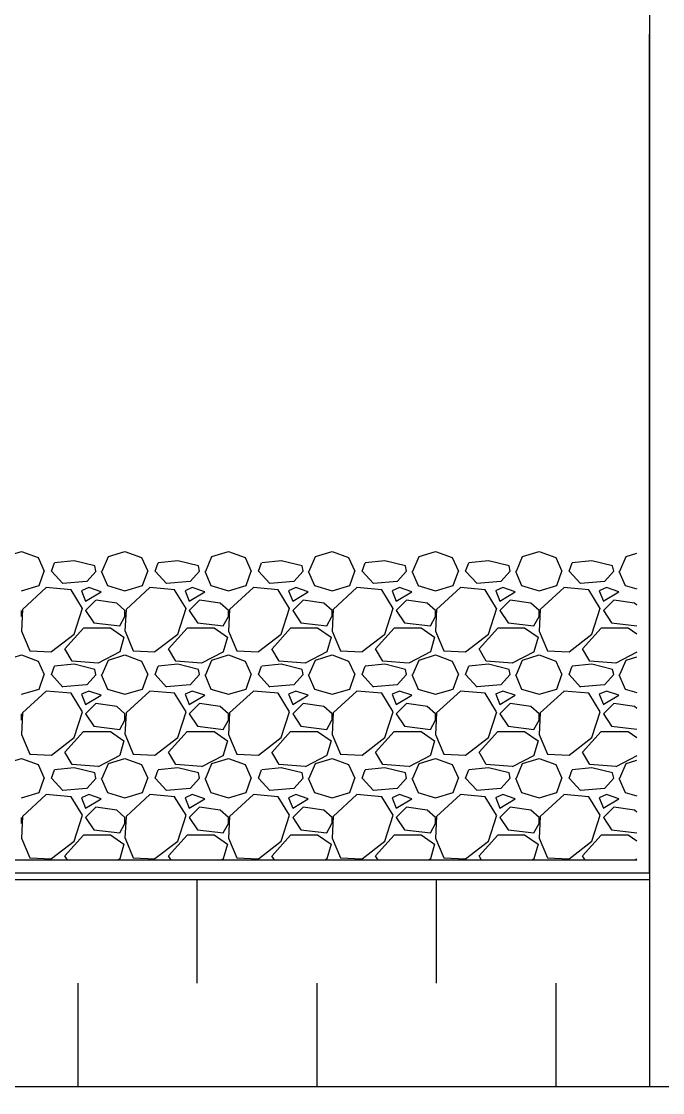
# Model space of a CAD drawing. Extents: x -30.3 to 51, y 0 to 66.
# Drawn here: x 10.56 to 13.65, y 22.64 to 27.82 of the extents above; entities that cross this region are included whole.
import ezdxf

# ---------------------------------------------------------------- set-up
doc = ezdxf.new("R2010")
doc.units = 0
doc.header["$LTSCALE"] = 1.5
doc.header["$MEASUREMENT"] = 0
doc.layers.add('STRUCTURE', color=252, linetype='CONTINUOUS')

msp = doc.modelspace()

# ---------------------------------------------------------------- hatches: boundary and pattern name
at = {"layer": 'STRUCTURE', "linetype": 'CONTINUOUS'}
h = msp.add_hatch(dxfattribs=at)
h.set_pattern_fill('AR-CONC', color=256, scale=0.5, style=0)
h.set_pattern_definition([(50, (49.683, 10.8012), (3.5863, -0.31376), [0.375, -4.125]), (355, (49.683, 10.801), (-0.69376, 3.76096), [0.3, -3.3]), (100.451, (49.9818, 10.775), (2.89255, 3.4472), [0.3187, -3.5057]), (46.184, (49.683, 11.801), (5.3362, -0.8276), [0.5625, -6.1875]), (96.636, (50.1276, 11.732), (4.6733, 4.8706), [0.47805, -5.25856]), (351.184, (49.683, 11.801), (4.6733, 4.8706), [0.45, -4.95]), (21, (50.183, 11.5512), (2.98454, -2.0131), [0.375, -4.125]), (326, (50.183, 11.551), (1.21658, 3.62575), [0.3, -3.3]), (71.451, (50.4316, 11.3834), (4.2011, 1.61265), [0.3187, -3.5057]), (37.5, (49.6829, 10.8012), (0.0608, 1.66447), [0, -3.26, 0, -3.35, 0, -3.3125]), (7.5, (49.683, 10.8012), (1.31535, 1.97206), [0, -1.91, 0, -3.185, 0, -1.2625]), (327.5, (48.5679, 10.8012), (2.669112, -0.112774), [0, -1.25, 0, -3.9, 0, -5.175]), (317.5, (48.068, 10.8012), (2.91593, 0.50052), [0, -1.625, 0, -2.59, 0, -3.675])])
h.paths.add_polyline_path([(16.8387, 19.151), (17.3387, 19.151), (17.3387, 16.6704), (20.5887, 16.6704), (20.5887, 22.6704), (17.3387, 22.6704), (17.3387, 20.1898), (16.8387, 20.1898), (16.8387, 22.6704), (7.9405, 22.6704), (7.9405, 20.3624), (8.8143, 19.9594), (7.0838, 19.5155), (7.9405, 19.1202), (7.9405, 16.6704), (16.8387, 16.6704)])

# ---------------------------------------------------------------- linework, layer by layer
at = {"layer": 'STRUCTURE', "color": 7, "linetype": 'CONTINUOUS'}
for p, q in [((13.5887, 30.5871), (13.5887, 23.7017)), ((13.5887, 23.7017), (7.9405, 23.7017))]:
    msp.add_line(p, q, dxfattribs=at)
at = {"layer": 'STRUCTURE'}
for p, q in [((13.5887, 23.7017), (13.5887, 27.7537)), ((13.5887, 24.1704), (13.5887, 22.6704)), ((13.5262, 23.7642), (7.9405, 23.7642)), ((13.5887, 23.7017), (7.9405, 23.7017)), ((7.9405, 23.6704), (13.5887, 23.6704)), ((7.9405, 22.6704), (20.5887, 22.6704))]:
    msp.add_line(p, q, dxfattribs=at)
at = {"layer": 'STRUCTURE', "linetype": 'CONTINUOUS'}
for p, q in [((10.4752, 25.2306), (10.5552, 25.2556)), ((10.5552, 25.2555), (10.6352, 25.2255)), ((10.9752, 25.2306), (11.0552, 25.2556)), ((11.0552, 25.2555), (11.1352, 25.2255)), ((11.4752, 25.2306), (11.5552, 25.2556)), ((11.5552, 25.2555), (11.6352, 25.2255)), ((11.9752, 25.2306), (12.0552, 25.2556)), ((12.0552, 25.2555), (12.1352, 25.2255)), ((12.4752, 25.2306), (12.5552, 25.2556)), ((12.5552, 25.2555), (12.6352, 25.2255)), ((12.9752, 25.2306), (13.0552, 25.2556)), ((13.0552, 25.2555), (13.1352, 25.2255)), ((10.6352, 25.2256), (10.6652, 25.1606)), ((10.8103, 25.2104), (10.7153, 25.2004)), ((10.9102, 25.1855), (10.8102, 25.2105)), ((10.9454, 25.1606), (10.9754, 25.2306)), ((11.1352, 25.2256), (11.1652, 25.1606)), ((11.3103, 25.2104), (11.2153, 25.2004)), ((11.4102, 25.1855), (11.3102, 25.2105)), ((11.4454, 25.1606), (11.4754, 25.2306)), ((11.6352, 25.2256), (11.6652, 25.1606)), ((11.8103, 25.2104), (11.7153, 25.2004)), ((11.9102, 25.1855), (11.8102, 25.2105)), ((11.9454, 25.1606), (11.9754, 25.2306)), ((12.1352, 25.2256), (12.1652, 25.1606)), ((12.3103, 25.2104), (12.2153, 25.2004)), ((12.4102, 25.1855), (12.3102, 25.2105)), ((12.4454, 25.1606), (12.4754, 25.2306)), ((12.6352, 25.2256), (12.6652, 25.1606)), ((12.8103, 25.2104), (12.7153, 25.2004)), ((12.9102, 25.1855), (12.8102, 25.2105)), ((12.9454, 25.1606), (12.9754, 25.2306)), ((13.1352, 25.2256), (13.1652, 25.1606)), ((13.3103, 25.2104), (13.2153, 25.2004)), ((13.4102, 25.1855), (13.3102, 25.2105)), ((13.4454, 25.1606), (13.4754, 25.2306)), ((13.4752, 25.2306), (13.5262, 25.2465)), ((10.6403, 25.0904), (10.6653, 25.1604)), ((10.7002, 25.1605), (10.7152, 25.2005)), ((10.7552, 25.1003), (10.7002, 25.1603)), ((10.9153, 25.1603), (10.8703, 25.1103)), ((10.9152, 25.1607), (10.9102, 25.1857)), ((10.9403, 25.1605), (10.9703, 25.0905)), ((11.1403, 25.0904), (11.1653, 25.1604)), ((11.2002, 25.1605), (11.2152, 25.2005)), ((11.2552, 25.1003), (11.2002, 25.1603)), ((11.4153, 25.1603), (11.3703, 25.1103)), ((11.4152, 25.1607), (11.4102, 25.1857)), ((11.4403, 25.1605), (11.4703, 25.0905)), ((11.6403, 25.0904), (11.6653, 25.1604)), ((11.7002, 25.1605), (11.7152, 25.2005)), ((11.7552, 25.1003), (11.7002, 25.1603)), ((11.9153, 25.1603), (11.8703, 25.1103)), ((11.9152, 25.1607), (11.9102, 25.1857)), ((11.9403, 25.1605), (11.9703, 25.0905)), ((12.1403, 25.0904), (12.1653, 25.1604)), ((12.2002, 25.1605), (12.2152, 25.2005)), ((12.2552, 25.1003), (12.2002, 25.1603)), ((12.4153, 25.1603), (12.3703, 25.1103)), ((12.4152, 25.1607), (12.4102, 25.1857)), ((12.4403, 25.1605), (12.4703, 25.0905)), ((12.6403, 25.0904), (12.6653, 25.1604)), ((12.7002, 25.1605), (12.7152, 25.2005)), ((12.7552, 25.1003), (12.7002, 25.1603)), ((12.9153, 25.1603), (12.8703, 25.1103)), ((12.9152, 25.1607), (12.9102, 25.1857)), ((12.9403, 25.1605), (12.9703, 25.0905)), ((13.1403, 25.0904), (13.1653, 25.1604)), ((13.2002, 25.1605), (13.2152, 25.2005)), ((13.2552, 25.1003), (13.2002, 25.1603)), ((13.4153, 25.1603), (13.3703, 25.1103)), ((13.4152, 25.1607), (13.4102, 25.1857)), ((13.4403, 25.1605), (13.4703, 25.0905)), ((10.8701, 25.1106), (10.7551, 25.1006)), ((11.3701, 25.1106), (11.2551, 25.1006)), ((11.8701, 25.1106), (11.7551, 25.1006)), ((12.3701, 25.1106), (12.2551, 25.1006)), ((12.8701, 25.1106), (12.7551, 25.1006)), ((13.3701, 25.1106), (13.2551, 25.1006)), ((10.5553, 25.0655), (10.6403, 25.0905)), ((10.6753, 25.0806), (10.5603, 24.9756)), ((10.7952, 25.0704), (10.6752, 25.0804)), ((10.8499, 24.9805), (10.7949, 25.0705)), ((10.8802, 25.0804), (10.8452, 25.0654)), ((10.8453, 25.0655), (10.8653, 25.0155)), ((10.8651, 25.0155), (10.9401, 25.0605)), ((10.9402, 25.0605), (10.8802, 25.0805)), ((10.9702, 25.0905), (11.0552, 25.0655)), ((11.0553, 25.0655), (11.1403, 25.0905)), ((11.1753, 25.0806), (11.0603, 24.9756)), ((11.2952, 25.0704), (11.1752, 25.0804)), ((11.3499, 24.9805), (11.2949, 25.0705)), ((11.3802, 25.0804), (11.3452, 25.0654)), ((11.3453, 25.0655), (11.3653, 25.0155)), ((11.3651, 25.0155), (11.4401, 25.0605)), ((11.4402, 25.0605), (11.3802, 25.0805)), ((11.4702, 25.0905), (11.5552, 25.0655)), ((11.5553, 25.0655), (11.6403, 25.0905)), ((11.6753, 25.0806), (11.5603, 24.9756)), ((11.7952, 25.0704), (11.6752, 25.0804)), ((11.8499, 24.9805), (11.7949, 25.0705)), ((11.8802, 25.0804), (11.8452, 25.0654)), ((11.8453, 25.0655), (11.8653, 25.0155)), ((11.8651, 25.0155), (11.9401, 25.0605)), ((11.9402, 25.0605), (11.8802, 25.0805)), ((11.9702, 25.0905), (12.0552, 25.0655)), ((12.0553, 25.0655), (12.1403, 25.0905)), ((12.1753, 25.0806), (12.0603, 24.9756)), ((12.2952, 25.0704), (12.1752, 25.0804)), ((12.3499, 24.9805), (12.2949, 25.0705)), ((12.3802, 25.0804), (12.3452, 25.0654)), ((12.3453, 25.0655), (12.3653, 25.0155)), ((12.3651, 25.0155), (12.4401, 25.0605)), ((12.4402, 25.0605), (12.3802, 25.0805)), ((12.4702, 25.0905), (12.5552, 25.0655)), ((12.5553, 25.0655), (12.6403, 25.0905)), ((12.6753, 25.0806), (12.5603, 24.9756)), ((12.7952, 25.0704), (12.6752, 25.0804)), ((12.8499, 24.9805), (12.7949, 25.0705)), ((12.8802, 25.0804), (12.8452, 25.0654)), ((12.8453, 25.0655), (12.8653, 25.0155)), ((12.8651, 25.0155), (12.9401, 25.0605)), ((12.9402, 25.0605), (12.8802, 25.0805)), ((12.9702, 25.0905), (13.0552, 25.0655)), ((13.0553, 25.0655), (13.1403, 25.0905)), ((13.1753, 25.0806), (13.0603, 24.9756)), ((13.2952, 25.0704), (13.1752, 25.0804)), ((13.3499, 24.9805), (13.2949, 25.0705)), ((13.3802, 25.0804), (13.3452, 25.0654)), ((13.3453, 25.0655), (13.3653, 25.0155)), ((13.3651, 25.0155), (13.4401, 25.0605)), ((13.4402, 25.0605), (13.3802, 25.0805)), ((13.4702, 25.0905), (13.5262, 25.074)), ((10.9152, 25.0206), (10.8652, 24.9706)), ((11.0153, 25.0056), (10.9153, 25.0206)), ((11.0551, 24.9707), (11.0151, 25.0057)), ((11.4152, 25.0206), (11.3652, 24.9706)), ((11.5153, 25.0056), (11.4153, 25.0206)), ((11.5551, 24.9707), (11.5151, 25.0057)), ((11.9152, 25.0206), (11.8652, 24.9706)), ((12.0153, 25.0056), (11.9153, 25.0206)), ((12.0551, 24.9706), (12.0151, 25.0056)), ((12.4152, 25.0206), (12.3652, 24.9706)), ((12.5153, 25.0056), (12.4153, 25.0206)), ((12.5551, 24.9706), (12.5151, 25.0056)), ((12.9152, 25.0206), (12.8652, 24.9706)), ((13.0153, 25.0056), (12.9153, 25.0206)), ((13.0551, 24.9706), (13.0151, 25.0056)), ((13.4152, 25.0206), (13.3652, 24.9706)), ((13.5153, 25.0056), (13.4153, 25.0206)), ((13.5262, 24.9959), (13.5151, 25.0056)), ((10.5552, 24.9405), (10.5552, 24.9705)), ((10.5603, 24.9754), (10.5553, 24.8704)), ((10.8102, 24.8557), (10.8502, 24.9807)), ((10.8652, 24.9705), (10.9052, 24.9105)), ((11.0552, 24.9405), (11.0552, 24.9705)), ((11.0603, 24.9754), (11.0553, 24.8704)), ((11.3102, 24.8557), (11.3502, 24.9807)), ((11.3652, 24.9705), (11.4052, 24.9105)), ((11.5552, 24.9405), (11.5552, 24.9705)), ((11.5603, 24.9754), (11.5553, 24.8704)), ((11.8102, 24.8557), (11.8502, 24.9807)), ((11.8652, 24.9705), (11.9052, 24.9105)), ((12.0552, 24.9405), (12.0552, 24.9705)), ((12.0603, 24.9754), (12.0553, 24.8704)), ((12.3102, 24.8557), (12.3502, 24.9807)), ((12.3652, 24.9705), (12.4052, 24.9105)), ((12.5552, 24.9405), (12.5552, 24.9705)), ((12.5603, 24.9754), (12.5553, 24.8704)), ((12.8102, 24.8557), (12.8502, 24.9807)), ((12.8652, 24.9705), (12.9052, 24.9105)), ((13.0552, 24.9405), (13.0552, 24.9705)), ((13.0603, 24.9754), (13.0553, 24.8704)), ((13.3102, 24.8557), (13.3502, 24.9807)), ((13.3652, 24.9705), (13.4052, 24.9105)), ((10.9052, 24.9105), (11.0302, 24.8955)), ((11.0299, 24.8955), (11.0549, 24.9405)), ((11.4052, 24.9105), (11.5302, 24.8955)), ((11.5299, 24.8955), (11.5549, 24.9405)), ((11.9052, 24.9105), (12.0302, 24.8955)), ((12.0299, 24.8955), (12.0549, 24.9405)), ((12.4052, 24.9105), (12.5302, 24.8955)), ((12.5299, 24.8955), (12.5549, 24.9405)), ((12.9052, 24.9105), (13.0302, 24.8955)), ((13.0299, 24.8955), (13.0549, 24.9405)), ((13.4052, 24.9105), (13.5262, 24.896)), ((10.5554, 24.8702), (10.5954, 24.7752)), ((10.7001, 24.7712), (10.8101, 24.8562)), ((10.7653, 24.7853), (10.8553, 24.8853)), ((10.8552, 24.8855), (10.9852, 24.8855)), ((10.9852, 24.8855), (11.0502, 24.8405)), ((11.0501, 24.8406), (11.0301, 24.7706)), ((11.0554, 24.8702), (11.0954, 24.7752)), ((11.2001, 24.7712), (11.3101, 24.8562)), ((11.2653, 24.7853), (11.3553, 24.8853)), ((11.3552, 24.8855), (11.4852, 24.8855)), ((11.4852, 24.8855), (11.5502, 24.8405)), ((11.5501, 24.8406), (11.5301, 24.7706)), ((11.5554, 24.8702), (11.5954, 24.7752)), ((11.7001, 24.7712), (11.8101, 24.8562)), ((11.7653, 24.7853), (11.8553, 24.8853)), ((11.8552, 24.8855), (11.9852, 24.8855)), ((11.9852, 24.8855), (12.0502, 24.8405)), ((12.0501, 24.8406), (12.0301, 24.7706)), ((12.0554, 24.8702), (12.0954, 24.7752)), ((12.2001, 24.7712), (12.3101, 24.8562)), ((12.2653, 24.7853), (12.3553, 24.8853)), ((12.3552, 24.8855), (12.4852, 24.8855)), ((12.4852, 24.8855), (12.5502, 24.8405)), ((12.5501, 24.8406), (12.5301, 24.7706)), ((12.5554, 24.8702), (12.5954, 24.7752)), ((12.7001, 24.7711), (12.8101, 24.8561)), ((12.7653, 24.7853), (12.8553, 24.8853)), ((12.8552, 24.8855), (12.9852, 24.8855)), ((12.9852, 24.8855), (13.0502, 24.8405)), ((13.0501, 24.8406), (13.0301, 24.7706)), ((13.0554, 24.8702), (13.0954, 24.7752)), ((13.2001, 24.7711), (13.3101, 24.8561)), ((13.2653, 24.7853), (13.3553, 24.8853)), ((13.3552, 24.8855), (13.4852, 24.8855)), ((13.4852, 24.8855), (13.5262, 24.8571)), ((10.4752, 24.7306), (10.5552, 24.7556)), ((10.5552, 24.7555), (10.6352, 24.7255)), ((10.5951, 24.7755), (10.7001, 24.7705)), ((10.8, 24.7256), (10.765, 24.7856)), ((11.0304, 24.7702), (10.9254, 24.7152)), ((10.9752, 24.7306), (11.0552, 24.7556)), ((11.0552, 24.7555), (11.1352, 24.7255)), ((11.0951, 24.7755), (11.2001, 24.7705)), ((11.3, 24.7256), (11.265, 24.7856)), ((11.5304, 24.7702), (11.4254, 24.7152)), ((11.4752, 24.7306), (11.5552, 24.7556)), ((11.5552, 24.7555), (11.6352, 24.7255)), ((11.5951, 24.7755), (11.7001, 24.7705)), ((11.8, 24.7256), (11.765, 24.7856)), ((12.0304, 24.7702), (11.9254, 24.7152)), ((11.9752, 24.7306), (12.0552, 24.7556)), ((12.0552, 24.7555), (12.1352, 24.7255)), ((12.0951, 24.7755), (12.2001, 24.7705)), ((12.3, 24.7256), (12.265, 24.7856)), ((12.5304, 24.7702), (12.4254, 24.7152)), ((12.4752, 24.7306), (12.5552, 24.7556)), ((12.5552, 24.7555), (12.6352, 24.7255)), ((12.5951, 24.7755), (12.7001, 24.7705)), ((12.8, 24.7256), (12.765, 24.7856)), ((13.0304, 24.7702), (12.9254, 24.7152)), ((12.9752, 24.7306), (13.0552, 24.7556)), ((13.0552, 24.7555), (13.1352, 24.7255)), ((13.0951, 24.7755), (13.2001, 24.7705)), ((13.3, 24.7256), (13.265, 24.7856)), ((13.5262, 24.7681), (13.4254, 24.7152)), ((13.4752, 24.7306), (13.5262, 24.7465)), ((10.6352, 24.7256), (10.6652, 24.6606)), ((10.7002, 24.6605), (10.7152, 24.7005)), ((10.8103, 24.7104), (10.7153, 24.7004)), ((10.9251, 24.7157), (10.8001, 24.7257)), ((10.9102, 24.6855), (10.8102, 24.7105)), ((10.9152, 24.6607), (10.9102, 24.6857)), ((10.9454, 24.6606), (10.9754, 24.7306)), ((11.1352, 24.7256), (11.1652, 24.6606)), ((11.2002, 24.6605), (11.2152, 24.7005)), ((11.3103, 24.7104), (11.2153, 24.7004)), ((11.4251, 24.7157), (11.3001, 24.7257)), ((11.4102, 24.6855), (11.3102, 24.7105)), ((11.4152, 24.6607), (11.4102, 24.6857)), ((11.4454, 24.6606), (11.4754, 24.7306)), ((11.6352, 24.7256), (11.6652, 24.6606)), ((11.7002, 24.6605), (11.7152, 24.7005)), ((11.8103, 24.7104), (11.7153, 24.7004)), ((11.9251, 24.7157), (11.8001, 24.7257)), ((11.9102, 24.6855), (11.8102, 24.7105)), ((11.9152, 24.6607), (11.9102, 24.6857)), ((11.9454, 24.6606), (11.9754, 24.7306)), ((12.1352, 24.7256), (12.1652, 24.6606)), ((12.2002, 24.6605), (12.2152, 24.7005)), ((12.3103, 24.7104), (12.2153, 24.7004)), ((12.4251, 24.7157), (12.3001, 24.7257)), ((12.4102, 24.6855), (12.3102, 24.7105)), ((12.4152, 24.6607), (12.4102, 24.6857)), ((12.4454, 24.6606), (12.4754, 24.7306)), ((12.6352, 24.7256), (12.6652, 24.6606)), ((12.7002, 24.6605), (12.7152, 24.7005)), ((12.8103, 24.7104), (12.7153, 24.7004)), ((12.9251, 24.7157), (12.8001, 24.7257)), ((12.9102, 24.6855), (12.8102, 24.7105)), ((12.9152, 24.6607), (12.9102, 24.6857)), ((12.9454, 24.6606), (12.9754, 24.7306)), ((13.1352, 24.7256), (13.1652, 24.6606)), ((13.2002, 24.6605), (13.2152, 24.7005)), ((13.3103, 24.7104), (13.2153, 24.7004)), ((13.4251, 24.7157), (13.3001, 24.7257)), ((13.4102, 24.6855), (13.3102, 24.7105)), ((13.4152, 24.6607), (13.4102, 24.6857)), ((13.4454, 24.6606), (13.4754, 24.7306)), ((10.6403, 24.5904), (10.6653, 24.6604)), ((10.7552, 24.6003), (10.7002, 24.6603)), ((10.9153, 24.6603), (10.8703, 24.6103)), ((10.9403, 24.6605), (10.9703, 24.5905)), ((11.1403, 24.5904), (11.1653, 24.6604)), ((11.2552, 24.6003), (11.2002, 24.6603)), ((11.4153, 24.6603), (11.3703, 24.6103)), ((11.4403, 24.6605), (11.4703, 24.5905)), ((11.6403, 24.5904), (11.6653, 24.6604)), ((11.7552, 24.6003), (11.7002, 24.6603)), ((11.9153, 24.6603), (11.8703, 24.6103)), ((11.9403, 24.6605), (11.9703, 24.5905)), ((12.1403, 24.5904), (12.1653, 24.6604)), ((12.2552, 24.6003), (12.2002, 24.6603)), ((12.4153, 24.6603), (12.3703, 24.6103)), ((12.4403, 24.6605), (12.4703, 24.5905)), ((12.6403, 24.5904), (12.6653, 24.6604)), ((12.7552, 24.6003), (12.7002, 24.6603)), ((12.9153, 24.6603), (12.8703, 24.6103)), ((12.9403, 24.6605), (12.9703, 24.5905)), ((13.1403, 24.5904), (13.1653, 24.6604)), ((13.2552, 24.6003), (13.2002, 24.6603)), ((13.4153, 24.6603), (13.3703, 24.6103)), ((13.4403, 24.6605), (13.4703, 24.5905)), ((10.5553, 24.5655), (10.6403, 24.5905)), ((10.6753, 24.5806), (10.5603, 24.4756)), ((10.8701, 24.6106), (10.7551, 24.6006)), ((10.9402, 24.5605), (10.8802, 24.5805)), ((10.9702, 24.5905), (11.0552, 24.5655)), ((11.0553, 24.5655), (11.1403, 24.5905)), ((11.1753, 24.5806), (11.0603, 24.4756)), ((11.3701, 24.6106), (11.2551, 24.6006)), ((11.4402, 24.5605), (11.3802, 24.5805)), ((11.4702, 24.5905), (11.5552, 24.5655)), ((11.5553, 24.5655), (11.6403, 24.5905)), ((11.6753, 24.5806), (11.5603, 24.4756)), ((11.8701, 24.6106), (11.7551, 24.6006)), ((11.9402, 24.5605), (11.8802, 24.5805)), ((11.9702, 24.5905), (12.0552, 24.5655)), ((12.0553, 24.5655), (12.1403, 24.5905)), ((12.1753, 24.5806), (12.0603, 24.4756)), ((12.3701, 24.6106), (12.2551, 24.6006)), ((12.4402, 24.5605), (12.3802, 24.5805)), ((12.4702, 24.5905), (12.5552, 24.5655)), ((12.5553, 24.5655), (12.6403, 24.5905)), ((12.6753, 24.5806), (12.5603, 24.4756)), ((12.8701, 24.6106), (12.7551, 24.6006)), ((12.9402, 24.5605), (12.8802, 24.5805)), ((12.9702, 24.5905), (13.0552, 24.5655)), ((13.0553, 24.5655), (13.1403, 24.5905)), ((13.1753, 24.5806), (13.0603, 24.4756)), ((13.3701, 24.6106), (13.2551, 24.6006)), ((13.4402, 24.5605), (13.3802, 24.5805)), ((13.4702, 24.5905), (13.5262, 24.574)), ((10.7952, 24.5704), (10.6752, 24.5804)), ((10.8499, 24.4805), (10.7949, 24.5705)), ((10.8802, 24.5804), (10.8452, 24.5654)), ((10.8453, 24.5655), (10.8653, 24.5155)), ((10.8651, 24.5155), (10.9401, 24.5605)), ((11.2952, 24.5704), (11.1752, 24.5804)), ((11.3499, 24.4805), (11.2949, 24.5705)), ((11.3802, 24.5804), (11.3452, 24.5654)), ((11.3453, 24.5655), (11.3653, 24.5155)), ((11.3651, 24.5155), (11.4401, 24.5605)), ((11.7952, 24.5704), (11.6752, 24.5804)), ((11.8499, 24.4805), (11.7949, 24.5705)), ((11.8802, 24.5804), (11.8452, 24.5654)), ((11.8453, 24.5655), (11.8653, 24.5155)), ((11.8651, 24.5155), (11.9401, 24.5605)), ((12.2952, 24.5704), (12.1752, 24.5804)), ((12.3499, 24.4805), (12.2949, 24.5705)), ((12.3802, 24.5804), (12.3452, 24.5654)), ((12.3453, 24.5655), (12.3653, 24.5155)), ((12.3651, 24.5155), (12.4401, 24.5605)), ((12.7952, 24.5704), (12.6752, 24.5804)), ((12.8499, 24.4805), (12.7949, 24.5705)), ((12.8802, 24.5804), (12.8452, 24.5654)), ((12.8453, 24.5655), (12.8653, 24.5155)), ((12.8651, 24.5155), (12.9401, 24.5605)), ((13.2952, 24.5704), (13.1752, 24.5804)), ((13.3499, 24.4805), (13.2949, 24.5705)), ((13.3802, 24.5804), (13.3452, 24.5654)), ((13.3453, 24.5655), (13.3653, 24.5155)), ((13.3651, 24.5155), (13.4401, 24.5605)), ((10.8102, 24.3557), (10.8502, 24.4807)), ((10.9152, 24.5206), (10.8652, 24.4706)), ((11.0152, 24.5056), (10.9152, 24.5206)), ((11.0551, 24.4707), (11.0151, 24.5057)), ((11.3102, 24.3557), (11.3502, 24.4807)), ((11.4152, 24.5206), (11.3652, 24.4706)), ((11.5152, 24.5056), (11.4152, 24.5206)), ((11.5551, 24.4707), (11.5151, 24.5057)), ((11.8102, 24.3557), (11.8502, 24.4807)), ((11.9152, 24.5206), (11.8652, 24.4706)), ((12.0152, 24.5056), (11.9153, 24.5206)), ((12.0551, 24.4707), (12.0151, 24.5057)), ((12.3102, 24.3557), (12.3502, 24.4807)), ((12.4152, 24.5206), (12.3652, 24.4706)), ((12.5153, 24.5056), (12.4153, 24.5206)), ((12.5551, 24.4707), (12.5151, 24.5057)), ((12.8102, 24.3557), (12.8502, 24.4807)), ((12.9152, 24.5206), (12.8652, 24.4706)), ((13.0153, 24.5056), (12.9153, 24.5206)), ((13.0551, 24.4706), (13.0151, 24.5056)), ((13.3102, 24.3557), (13.3502, 24.4807)), ((13.4152, 24.5206), (13.3652, 24.4706)), ((13.5153, 24.5056), (13.4153, 24.5206)), ((13.5262, 24.4959), (13.5151, 24.5056)), ((10.5552, 24.4405), (10.5552, 24.4705)), ((10.5603, 24.4754), (10.5553, 24.3704)), ((10.8652, 24.4705), (10.9052, 24.4105)), ((11.0299, 24.3955), (11.0549, 24.4405)), ((11.0552, 24.4405), (11.0552, 24.4705)), ((11.0603, 24.4754), (11.0553, 24.3704)), ((11.3652, 24.4705), (11.4052, 24.4105)), ((11.5299, 24.3955), (11.5549, 24.4405)), ((11.5552, 24.4405), (11.5552, 24.4705)), ((11.5603, 24.4754), (11.5553, 24.3704)), ((11.8652, 24.4705), (11.9052, 24.4105)), ((12.0299, 24.3955), (12.0549, 24.4405)), ((12.0552, 24.4405), (12.0552, 24.4705)), ((12.0603, 24.4754), (12.0553, 24.3704)), ((12.3652, 24.4705), (12.4052, 24.4105)), ((12.5299, 24.3955), (12.5549, 24.4405)), ((12.5552, 24.4405), (12.5552, 24.4705)), ((12.5603, 24.4754), (12.5553, 24.3704)), ((12.8652, 24.4705), (12.9052, 24.4105)), ((13.0299, 24.3955), (13.0549, 24.4405)), ((13.0552, 24.4405), (13.0552, 24.4705)), ((13.0603, 24.4754), (13.0553, 24.3704)), ((13.3652, 24.4705), (13.4052, 24.4105)), ((10.7653, 24.2853), (10.8553, 24.3853)), ((10.8552, 24.3855), (10.9852, 24.3855)), ((10.9052, 24.4105), (11.0302, 24.3955)), ((10.9852, 24.3855), (11.0502, 24.3405)), ((11.2653, 24.2853), (11.3553, 24.3853)), ((11.3552, 24.3855), (11.4852, 24.3855)), ((11.4052, 24.4105), (11.5302, 24.3955)), ((11.4852, 24.3855), (11.5502, 24.3405)), ((11.7653, 24.2853), (11.8553, 24.3853)), ((11.8552, 24.3855), (11.9852, 24.3855)), ((11.9052, 24.4105), (12.0302, 24.3955)), ((11.9852, 24.3855), (12.0502, 24.3405)), ((12.2653, 24.2853), (12.3553, 24.3853)), ((12.3552, 24.3855), (12.4852, 24.3855)), ((12.4052, 24.4105), (12.5302, 24.3955)), ((12.4852, 24.3855), (12.5502, 24.3405)), ((12.7653, 24.2853), (12.8553, 24.3853)), ((12.8552, 24.3855), (12.9852, 24.3855)), ((12.9052, 24.4105), (13.0302, 24.3955)), ((12.9852, 24.3855), (13.0502, 24.3405)), ((13.2653, 24.2853), (13.3553, 24.3853)), ((13.3552, 24.3855), (13.4852, 24.3855)), ((13.4052, 24.4105), (13.5262, 24.396)), ((13.4852, 24.3855), (13.5262, 24.3571)), ((10.5554, 24.3702), (10.5954, 24.2752)), ((10.7001, 24.2712), (10.8101, 24.3562)), ((11.0501, 24.3406), (11.0301, 24.2706)), ((11.0554, 24.3702), (11.0954, 24.2752)), ((11.2001, 24.2712), (11.3101, 24.3562)), ((11.5501, 24.3406), (11.5301, 24.2706)), ((11.5554, 24.3702), (11.5954, 24.2752)), ((11.7001, 24.2712), (11.8101, 24.3562)), ((12.0501, 24.3406), (12.0301, 24.2706)), ((12.0554, 24.3702), (12.0954, 24.2752)), ((12.2001, 24.2711), (12.3101, 24.3561)), ((12.5501, 24.3406), (12.5301, 24.2706)), ((12.5554, 24.3702), (12.5954, 24.2752)), ((12.7001, 24.2711), (12.8101, 24.3561)), ((13.0501, 24.3406), (13.0301, 24.2706)), ((13.0554, 24.3702), (13.0954, 24.2752)), ((13.2001, 24.2711), (13.3101, 24.3561)), ((10.5951, 24.2755), (10.7001, 24.2705)), ((10.8, 24.2256), (10.765, 24.2856)), ((11.0304, 24.2702), (10.9254, 24.2152)), ((11.0951, 24.2755), (11.2001, 24.2705)), ((11.3, 24.2256), (11.265, 24.2856)), ((11.5304, 24.2702), (11.4254, 24.2152)), ((11.5951, 24.2755), (11.7001, 24.2705)), ((11.8, 24.2256), (11.765, 24.2856)), ((12.0304, 24.2702), (11.9254, 24.2152)), ((12.0951, 24.2755), (12.2001, 24.2705)), ((12.3, 24.2256), (12.265, 24.2856)), ((12.5304, 24.2702), (12.4254, 24.2152)), ((12.5951, 24.2755), (12.7001, 24.2705)), ((12.8, 24.2256), (12.765, 24.2856)), ((13.0304, 24.2702), (12.9254, 24.2152)), ((13.0951, 24.2755), (13.2001, 24.2705)), ((13.3, 24.2256), (13.265, 24.2856)), ((10.4752, 24.2306), (10.5552, 24.2556)), ((10.5552, 24.2555), (10.6352, 24.2255)), ((10.6352, 24.2256), (10.6652, 24.1606)), ((10.9251, 24.2157), (10.8001, 24.2257)), ((10.9454, 24.1606), (10.9754, 24.2306)), ((10.9752, 24.2306), (11.0552, 24.2556)), ((11.0552, 24.2555), (11.1352, 24.2255)), ((11.1352, 24.2256), (11.1652, 24.1606)), ((11.4251, 24.2157), (11.3001, 24.2257)), ((11.4454, 24.1606), (11.4754, 24.2306)), ((11.4752, 24.2306), (11.5552, 24.2556)), ((11.5552, 24.2555), (11.6352, 24.2255)), ((11.6352, 24.2256), (11.6652, 24.1606)), ((11.9251, 24.2157), (11.8001, 24.2257)), ((11.9454, 24.1606), (11.9754, 24.2306)), ((11.9752, 24.2306), (12.0552, 24.2556)), ((12.0552, 24.2555), (12.1352, 24.2255)), ((12.1352, 24.2256), (12.1652, 24.1606)), ((12.4251, 24.2157), (12.3001, 24.2257)), ((12.4454, 24.1606), (12.4754, 24.2306)), ((12.4752, 24.2306), (12.5552, 24.2556)), ((12.5552, 24.2555), (12.6352, 24.2255)), ((12.6352, 24.2256), (12.6652, 24.1606)), ((12.9251, 24.2157), (12.8001, 24.2257)), ((12.9454, 24.1606), (12.9754, 24.2306)), ((12.9752, 24.2306), (13.0552, 24.2556)), ((13.0552, 24.2555), (13.1352, 24.2255)), ((13.1352, 24.2256), (13.1652, 24.1606)), ((13.4251, 24.2157), (13.3001, 24.2257)), ((13.5262, 24.2681), (13.4254, 24.2152)), ((13.4454, 24.1606), (13.4754, 24.2306)), ((13.4752, 24.2306), (13.5262, 24.2465)), ((10.7002, 24.1605), (10.7152, 24.2005)), ((10.8103, 24.2104), (10.7153, 24.2004)), ((10.9102, 24.1855), (10.8102, 24.2105)), ((10.9152, 24.1607), (10.9102, 24.1857)), ((11.2002, 24.1605), (11.2152, 24.2005)), ((11.3103, 24.2104), (11.2153, 24.2004)), ((11.4102, 24.1855), (11.3102, 24.2105)), ((11.4152, 24.1607), (11.4102, 24.1857)), ((11.7002, 24.1605), (11.7152, 24.2005)), ((11.8103, 24.2104), (11.7153, 24.2004)), ((11.9102, 24.1855), (11.8102, 24.2105)), ((11.9152, 24.1607), (11.9102, 24.1857)), ((12.2002, 24.1605), (12.2152, 24.2005)), ((12.3103, 24.2104), (12.2153, 24.2004)), ((12.4102, 24.1855), (12.3102, 24.2105)), ((12.4152, 24.1607), (12.4102, 24.1857)), ((12.7002, 24.1605), (12.7152, 24.2005)), ((12.8103, 24.2104), (12.7153, 24.2004)), ((12.9102, 24.1855), (12.8102, 24.2105)), ((12.9152, 24.1607), (12.9102, 24.1857)), ((13.2002, 24.1605), (13.2152, 24.2005)), ((13.3103, 24.2104), (13.2153, 24.2004)), ((13.4102, 24.1855), (13.3102, 24.2105)), ((13.4152, 24.1607), (13.4102, 24.1857)), ((10.6403, 24.0904), (10.6653, 24.1604)), ((10.7552, 24.1003), (10.7002, 24.1603)), ((10.9153, 24.1603), (10.8703, 24.1103)), ((10.9403, 24.1605), (10.9703, 24.0905)), ((11.1403, 24.0904), (11.1653, 24.1604)), ((11.2552, 24.1003), (11.2002, 24.1603)), ((11.4153, 24.1603), (11.3703, 24.1103)), ((11.4403, 24.1605), (11.4703, 24.0905)), ((11.6403, 24.0904), (11.6653, 24.1604)), ((11.7552, 24.1003), (11.7002, 24.1603)), ((11.9153, 24.1603), (11.8703, 24.1103)), ((11.9403, 24.1605), (11.9703, 24.0905)), ((12.1403, 24.0904), (12.1653, 24.1604)), ((12.2552, 24.1003), (12.2002, 24.1603)), ((12.4153, 24.1603), (12.3703, 24.1103)), ((12.4403, 24.1605), (12.4703, 24.0905)), ((12.6403, 24.0904), (12.6653, 24.1604)), ((12.7552, 24.1003), (12.7002, 24.1603)), ((12.9153, 24.1603), (12.8703, 24.1103)), ((12.9403, 24.1605), (12.9703, 24.0905)), ((13.1403, 24.0904), (13.1653, 24.1604)), ((13.2552, 24.1003), (13.2002, 24.1603)), ((13.4153, 24.1603), (13.3703, 24.1103)), ((13.4403, 24.1605), (13.4703, 24.0905)), ((10.5553, 24.0655), (10.6403, 24.0905)), ((10.6753, 24.0806), (10.5603, 23.9756)), ((10.7952, 24.0704), (10.6752, 24.0804)), ((10.8701, 24.1106), (10.7551, 24.1006)), ((10.8499, 23.9805), (10.7949, 24.0705)), ((10.8802, 24.0804), (10.8452, 24.0654)), ((10.8453, 24.0655), (10.8653, 24.0155)), ((10.9402, 24.0605), (10.8802, 24.0805)), ((10.9702, 24.0905), (11.0552, 24.0655)), ((11.0553, 24.0655), (11.1403, 24.0905)), ((11.1753, 24.0806), (11.0603, 23.9756)), ((11.2952, 24.0704), (11.1752, 24.0804)), ((11.3701, 24.1106), (11.2551, 24.1006)), ((11.3499, 23.9805), (11.2949, 24.0705)), ((11.3802, 24.0804), (11.3452, 24.0654)), ((11.3453, 24.0655), (11.3653, 24.0155)), ((11.4402, 24.0605), (11.3802, 24.0805)), ((11.4702, 24.0905), (11.5552, 24.0655)), ((11.5553, 24.0655), (11.6403, 24.0905)), ((11.6753, 24.0806), (11.5603, 23.9756)), ((11.7952, 24.0704), (11.6752, 24.0804)), ((11.8701, 24.1106), (11.7551, 24.1006)), ((11.8499, 23.9805), (11.7949, 24.0705)), ((11.8802, 24.0804), (11.8452, 24.0654)), ((11.8453, 24.0655), (11.8653, 24.0155)), ((11.9402, 24.0605), (11.8802, 24.0805)), ((11.9702, 24.0905), (12.0552, 24.0655)), ((12.0553, 24.0655), (12.1403, 24.0905)), ((12.1753, 24.0806), (12.0603, 23.9756)), ((12.2952, 24.0704), (12.1752, 24.0804)), ((12.3701, 24.1106), (12.2551, 24.1006)), ((12.3499, 23.9805), (12.2949, 24.0705)), ((12.3802, 24.0804), (12.3452, 24.0654)), ((12.3453, 24.0655), (12.3653, 24.0155)), ((12.4402, 24.0605), (12.3802, 24.0805)), ((12.4702, 24.0905), (12.5552, 24.0655)), ((12.5553, 24.0655), (12.6403, 24.0905)), ((12.6753, 24.0806), (12.5603, 23.9756)), ((12.7952, 24.0704), (12.6752, 24.0804)), ((12.8701, 24.1106), (12.7551, 24.1006)), ((12.8499, 23.9805), (12.7949, 24.0705)), ((12.8802, 24.0804), (12.8452, 24.0654)), ((12.8453, 24.0655), (12.8653, 24.0155)), ((12.9402, 24.0605), (12.8802, 24.0805)), ((12.9702, 24.0905), (13.0552, 24.0655)), ((13.0553, 24.0655), (13.1403, 24.0905)), ((13.1753, 24.0806), (13.0603, 23.9756)), ((13.2952, 24.0704), (13.1752, 24.0804)), ((13.3701, 24.1106), (13.2551, 24.1006)), ((13.3499, 23.9805), (13.2949, 24.0705)), ((13.3802, 24.0804), (13.3452, 24.0654)), ((13.3453, 24.0655), (13.3653, 24.0155)), ((13.4402, 24.0605), (13.3802, 24.0805)), ((13.4702, 24.0905), (13.5262, 24.074)), ((10.8651, 24.0155), (10.9401, 24.0605)), ((10.9152, 24.0206), (10.8652, 23.9706)), ((11.0152, 24.0056), (10.9152, 24.0206)), ((11.3651, 24.0155), (11.4401, 24.0605)), ((11.4152, 24.0206), (11.3652, 23.9706)), ((11.5152, 24.0056), (11.4152, 24.0206)), ((11.8651, 24.0155), (11.9401, 24.0605)), ((11.9152, 24.0206), (11.8652, 23.9706)), ((12.0152, 24.0056), (11.9152, 24.0206)), ((12.3651, 24.0155), (12.4401, 24.0605)), ((12.4152, 24.0206), (12.3652, 23.9706)), ((12.5152, 24.0056), (12.4152, 24.0206)), ((12.8651, 24.0155), (12.9401, 24.0605)), ((12.9152, 24.0206), (12.8652, 23.9706)), ((13.0152, 24.0056), (12.9152, 24.0206)), ((13.3651, 24.0155), (13.4401, 24.0605)), ((13.4152, 24.0206), (13.3652, 23.9706)), ((13.5152, 24.0056), (13.4152, 24.0206)), ((10.5552, 23.9405), (10.5552, 23.9705)), ((10.5603, 23.9754), (10.5553, 23.8704)), ((10.8102, 23.8557), (10.8502, 23.9807)), ((10.8652, 23.9705), (10.9052, 23.9105)), ((11.0551, 23.9707), (11.0151, 24.0057)), ((11.0552, 23.9405), (11.0552, 23.9705)), ((11.0603, 23.9754), (11.0553, 23.8704)), ((11.3102, 23.8557), (11.3502, 23.9807)), ((11.3652, 23.9705), (11.4052, 23.9105)), ((11.5551, 23.9707), (11.5151, 24.0057)), ((11.5552, 23.9405), (11.5552, 23.9705)), ((11.5603, 23.9754), (11.5553, 23.8704)), ((11.8102, 23.8557), (11.8502, 23.9807)), ((11.8652, 23.9705), (11.9052, 23.9105)), ((12.0551, 23.9707), (12.0151, 24.0057)), ((12.0552, 23.9405), (12.0552, 23.9705)), ((12.0603, 23.9754), (12.0553, 23.8704)), ((12.3102, 23.8557), (12.3502, 23.9807)), ((12.3652, 23.9705), (12.4052, 23.9105)), ((12.5551, 23.9707), (12.5151, 24.0057)), ((12.5552, 23.9405), (12.5552, 23.9705)), ((12.5603, 23.9754), (12.5553, 23.8704)), ((12.8102, 23.8557), (12.8502, 23.9807)), ((12.8652, 23.9705), (12.9052, 23.9105)), ((13.0551, 23.9707), (13.0151, 24.0057)), ((13.0552, 23.9405), (13.0552, 23.9705)), ((13.0603, 23.9754), (13.0553, 23.8704)), ((13.3102, 23.8557), (13.3502, 23.9807)), ((13.3652, 23.9705), (13.4052, 23.9105)), ((13.5262, 23.9959), (13.5151, 24.0056)), ((10.9052, 23.9105), (11.0302, 23.8955)), ((11.0299, 23.8955), (11.0549, 23.9405)), ((11.4052, 23.9105), (11.5302, 23.8955)), ((11.5299, 23.8955), (11.5549, 23.9405)), ((11.9052, 23.9105), (12.0302, 23.8955)), ((12.0299, 23.8955), (12.0549, 23.9405)), ((12.4052, 23.9105), (12.5302, 23.8955)), ((12.5299, 23.8955), (12.5549, 23.9405)), ((12.9052, 23.9105), (13.0302, 23.8955)), ((13.0299, 23.8955), (13.0549, 23.9405)), ((13.4052, 23.9105), (13.5262, 23.896)), ((10.5554, 23.8702), (10.5954, 23.7752)), ((10.7001, 23.7712), (10.8101, 23.8562)), ((10.7653, 23.7853), (10.8553, 23.8853)), ((10.8552, 23.8855), (10.9852, 23.8855)), ((10.9852, 23.8855), (11.0502, 23.8405)), ((11.0554, 23.8702), (11.0954, 23.7752)), ((11.2001, 23.7712), (11.3101, 23.8562)), ((11.2653, 23.7853), (11.3553, 23.8853)), ((11.3552, 23.8855), (11.4852, 23.8855)), ((11.4852, 23.8855), (11.5502, 23.8405)), ((11.5554, 23.8702), (11.5954, 23.7752)), ((11.7001, 23.7711), (11.8101, 23.8561)), ((11.7653, 23.7853), (11.8553, 23.8853)), ((11.8552, 23.8855), (11.9852, 23.8855)), ((11.9852, 23.8855), (12.0502, 23.8405)), ((12.0554, 23.8702), (12.0954, 23.7752)), ((12.2001, 23.7711), (12.3101, 23.8561)), ((12.2653, 23.7853), (12.3553, 23.8853)), ((12.3552, 23.8855), (12.4852, 23.8855)), ((12.4852, 23.8855), (12.5502, 23.8405)), ((12.5554, 23.8702), (12.5954, 23.7752)), ((12.7001, 23.7711), (12.8101, 23.8561)), ((12.7653, 23.7853), (12.8553, 23.8853)), ((12.8552, 23.8855), (12.9852, 23.8855)), ((12.9852, 23.8855), (13.0502, 23.8405)), ((13.0554, 23.8702), (13.0954, 23.7752)), ((13.2001, 23.7711), (13.3101, 23.8561)), ((13.2653, 23.7853), (13.3553, 23.8853)), ((13.3552, 23.8855), (13.4852, 23.8855)), ((13.4852, 23.8855), (13.5262, 23.8571)), ((11.0501, 23.8406), (11.0301, 23.7706)), ((11.5501, 23.8406), (11.5301, 23.7706)), ((12.0501, 23.8406), (12.0301, 23.7706)), ((12.5501, 23.8406), (12.5301, 23.7706)), ((13.0501, 23.8406), (13.0301, 23.7706)), ((10.5952, 23.7755), (10.7002, 23.7705)), ((10.7775, 23.7642), (10.765, 23.7856)), ((11.0304, 23.7702), (11.0188, 23.7642)), ((11.0952, 23.7755), (11.2002, 23.7705)), ((11.2775, 23.7642), (11.265, 23.7856)), ((11.5304, 23.7702), (11.5188, 23.7642)), ((11.5952, 23.7755), (11.7002, 23.7705)), ((11.7775, 23.7642), (11.765, 23.7856)), ((12.0304, 23.7702), (12.0188, 23.7642)), ((12.0952, 23.7755), (12.2002, 23.7705)), ((12.2775, 23.7642), (12.265, 23.7856)), ((12.5304, 23.7702), (12.5188, 23.7642)), ((12.5952, 23.7755), (12.7002, 23.7705)), ((12.7775, 23.7642), (12.765, 23.7856)), ((13.0304, 23.7702), (13.0188, 23.7642)), ((13.0952, 23.7755), (13.2002, 23.7705)), ((13.2775, 23.7642), (13.265, 23.7856)), ((13.5262, 23.7681), (13.5188, 23.7642)), ((11.4043, 23.1704), (11.4043, 23.6704)), ((12.559, 23.1704), (12.559, 23.6704)), ((10.827, 23.1704), (10.827, 22.6704)), ((11.9817, 23.1704), (11.9817, 22.6704)), ((13.1364, 23.1704), (13.1364, 22.6704))]:
    msp.add_line(p, q, dxfattribs=at)

doc.saveas('drawing.dxf')
